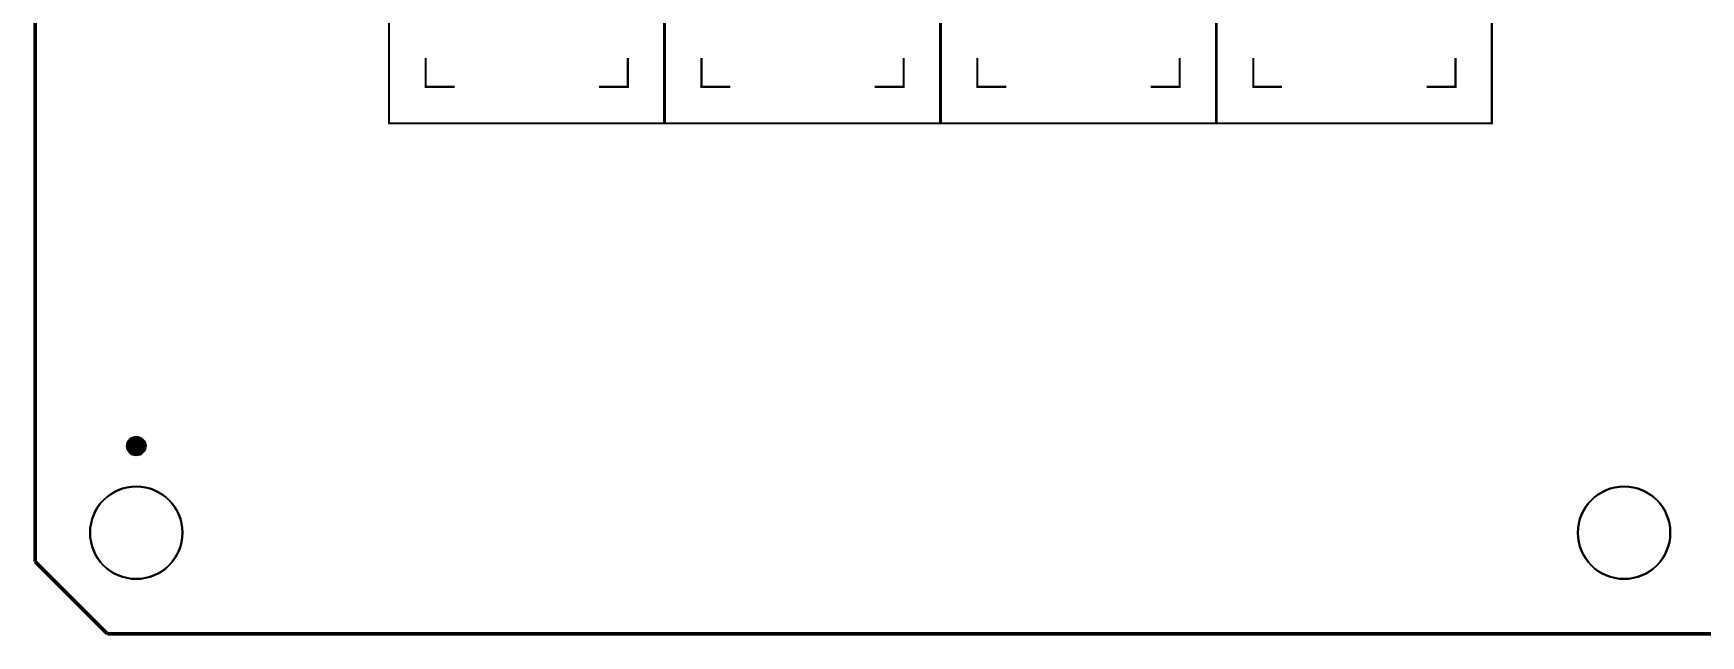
# Model space of a CAD drawing. Header units: millimetres. Extents: x 40 to 250, y -150 to -30.
# Drawn here: x 39.9 to 155.3, y -150.1 to -108.4 of the extents above; entities that cross this region are included whole.
import ezdxf

# ---------------------------------------------------------------- set-up
doc = ezdxf.new("R2010")
doc.units = ezdxf.units.MM
for name, color, linetype, true_color in [('BoardOutline', 7, 'Continuous', 0xff00ff), ('BottomSilkLayer', 7, 'Continuous', 0x808000), ('BottomSolderMaskLayer', 7, 'Continuous', 0xaa00ff), ('Document', 7, 'Continuous', 0xffffff), ('Hole', 7, 'Continuous', 0x222222), ('Multi-Layer', 7, 'Continuous', 0xc0c0c0), ('TopSilkLayer', 7, 'Continuous', 0xffff00), ('TopSolderMaskLayer', 7, 'Continuous', 0x800080)]:
    doc.layers.add(name, color=color, linetype=linetype, true_color=true_color)

msp = doc.modelspace()

# ---------------------------------------------------------------- hatches: boundary and pattern name
at = {"layer": 'BottomSolderMaskLayer'}
msp.add_hatch(color=256, dxfattribs=at).paths.add_polyline_path([(46.35, -137, 1), (47.65, -137, 1)])
at = {"layer": 'TopSolderMaskLayer'}
msp.add_hatch(color=256, dxfattribs=at).paths.add_polyline_path([(46.35, -137, 1), (47.65, -137, 1)])

# ---------------------------------------------------------------- linework, layer by layer
at = {"layer": 'BoardOutline', "const_width": 0.254}
for points in [[(40, -145), (40, -35)], [(40, -145), (45, -150)], [(245, -150), (45, -150)]]:
    msp.add_lwpolyline(points, dxfattribs=at)
at = {"layer": 'BottomSilkLayer'}
for centre in [(47, -143), (150, -143)]:
    msp.add_arc(centre, 3.2, 0.0705, 359.9295, dxfattribs=at)
at = {"layer": 'BottomSolderMaskLayer'}
msp.add_circle((47, -137), 0.65, dxfattribs=at)
msp.add_circle((47, -137), 0.65, dxfattribs=at)
for centre in [(47, -143), (150, -143)]:
    msp.add_arc(centre, 3.2, 0.0705, 359.9295, dxfattribs=at)
at = {"layer": 'Document', "const_width": 0.15}
for points in [[(67.03, -110.13), (67.03, -112.13), (69.03, -112.13)], [(67.03, -110.13), (67.03, -112.13), (69.03, -112.13)], [(79.03, -112.13), (81.03, -112.13), (81.03, -110.13)], [(79.03, -112.13), (81.03, -112.13), (81.03, -110.13)], [(86.13, -110.13), (86.13, -112.13), (88.13, -112.13)], [(86.13, -110.13), (86.13, -112.13), (88.13, -112.13)], [(98.13, -112.13), (100.13, -112.13), (100.13, -110.13)], [(98.13, -112.13), (100.13, -112.13), (100.13, -110.13)], [(105.23, -110.13), (105.23, -112.13), (107.23, -112.13)], [(105.23, -110.13), (105.23, -112.13), (107.23, -112.13)], [(117.23, -112.13), (119.23, -112.13), (119.23, -110.13)], [(117.23, -112.13), (119.23, -112.13), (119.23, -110.13)], [(124.33, -110.13), (124.33, -112.13), (126.33, -112.13)], [(124.33, -110.13), (124.33, -112.13), (126.33, -112.13)], [(136.33, -112.13), (138.33, -112.13), (138.33, -110.13)], [(136.33, -112.13), (138.33, -112.13), (138.33, -110.13)]]:
    msp.add_lwpolyline(points, dxfattribs=at)
at = {"layer": 'Hole'}
for centre in [(47, -143), (150, -143)]:
    msp.add_circle(centre, 3.2, dxfattribs=at)
at = {"layer": 'Multi-Layer'}
for centre, radius in [((47, -137), 0.576), ((47, -137), 0.576), ((47, -143), 3.2), ((150, -143), 3.2)]:
    msp.add_circle(centre, radius, dxfattribs=at)
at = {"layer": 'TopSilkLayer', "const_width": 0.15}
for points in [[(64.5, -95.61), (83.55, -95.61), (83.55, -114.66), (64.5, -114.66), (64.5, -95.61)], [(83.6, -95.61), (102.65, -95.61), (102.65, -114.66), (83.6, -114.66), (83.6, -95.61)], [(102.7, -95.61), (121.75, -95.61), (121.75, -114.66), (102.7, -114.66), (102.7, -95.61)], [(121.8, -95.61), (140.85, -95.61), (140.85, -114.66), (121.8, -114.66), (121.8, -95.61)]]:
    msp.add_lwpolyline(points, close=True, dxfattribs=at)
for points in [[(67.03, -110.13), (67.03, -112.13), (69.03, -112.13)], [(79.03, -112.13), (81.03, -112.13), (81.03, -110.13)], [(86.13, -110.13), (86.13, -112.13), (88.13, -112.13)], [(98.13, -112.13), (100.13, -112.13), (100.13, -110.13)], [(105.23, -110.13), (105.23, -112.13), (107.23, -112.13)], [(117.23, -112.13), (119.23, -112.13), (119.23, -110.13)], [(124.33, -110.13), (124.33, -112.13), (126.33, -112.13)], [(136.33, -112.13), (138.33, -112.13), (138.33, -110.13)]]:
    msp.add_lwpolyline(points, dxfattribs=at)
at = {"layer": 'TopSolderMaskLayer'}
msp.add_circle((47, -137), 0.65, dxfattribs=at)
msp.add_circle((47, -137), 0.65, dxfattribs=at)
for centre in [(47, -143), (150, -143)]:
    msp.add_arc(centre, 3.2, 0.0705, 359.9295, dxfattribs=at)

doc.saveas('drawing.dxf')
